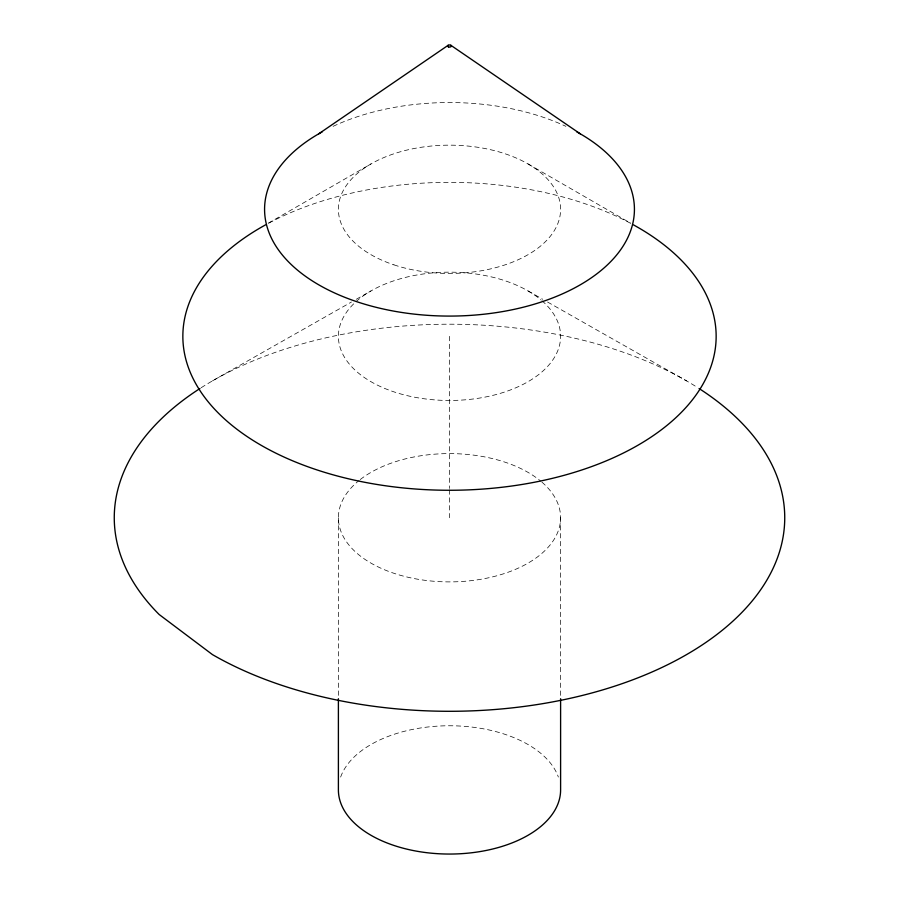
<?xml version="1.0" encoding="UTF-8"?>
<svg xmlns="http://www.w3.org/2000/svg" width="899" height="899" viewBox="0 0 899 899"><rect width="100%" height="100%" fill="white"/><g stroke="black" fill="none" stroke-linecap="round" stroke-linejoin="round"><path stroke-width="0.67" stroke-dasharray="4.5 3.37" d="M268.194 223.267L370.939 163.955M212.456 380.895L351.43 302.03M356.307 299.255L370.939 290.961M528.061 290.961L542.693 299.255M547.57 302.03L686.544 380.895M528.061 163.955L630.806 223.267M560.605 517.745L560.605 697.321M449.5 336.316L449.5 488.438M449.5 489.843L449.5 517.745M338.395 517.745L338.395 697.321M340.642 777.051A111.105 64.144 0 0 1 449.5 725.763A111.105 64.144 0 0 1 558.358 777.051M541.895 482.122A111.105 64.144 0 0 1 521.836 566.437A111.105 64.144 0 0 1 374.445 565.044A111.105 64.144 0 0 1 359.173 480.392M360.252 479.538A111.105 64.144 0 0 1 540.872 481.257M201.174 387.727A335.237 193.543 0 0 1 697.826 387.727M541.895 300.693A111.105 64.144 0 0 1 523.656 384.087A111.105 64.144 0 0 1 378.086 385.457A111.105 64.144 0 0 1 355.139 302.457M356.105 301.57A111.105 64.144 0 0 1 540.872 299.817M268.913 223.042A266.655 153.954 0 0 1 630.087 223.042M333.102 126.343A184.924 106.767 0 0 1 565.898 126.343M393.942 264.857A111.105 64.144 0 0 0 560.605 209.31A111.105 64.144 0 0 0 393.942 153.763A111.105 64.144 0 0 0 393.942 264.857"/><path stroke-width="1.35" d="M318.74 133.816L448.196 45.265M450.804 45.265L580.26 133.816M560.605 698.714L560.605 789.906A111.105 64.144 0 0 1 449.5 854.05A111.105 64.144 0 0 1 338.395 789.906L338.395 698.714M699.051 388.514A335.237 193.543 0 0 1 680.026 658.27A335.237 193.543 0 0 1 212.456 654.607L159.179 614.523A335.237 193.543 0 0 1 199.949 388.514M633.548 224.919A266.655 153.954 0 0 1 639.526 444.32A266.655 153.954 0 0 1 259.474 444.32A266.655 153.954 0 0 1 265.452 224.919M576.821 131.883A184.924 106.767 0 0 1 581.395 284.151A184.924 106.767 0 0 1 317.605 284.151A184.924 106.767 0 0 1 322.179 131.883M448.579 46.939A1.854 1.068 0 0 0 451.354 46.018A1.854 1.068 0 0 0 448.579 45.096A1.854 1.068 0 0 0 448.579 46.939"/></g></svg>
